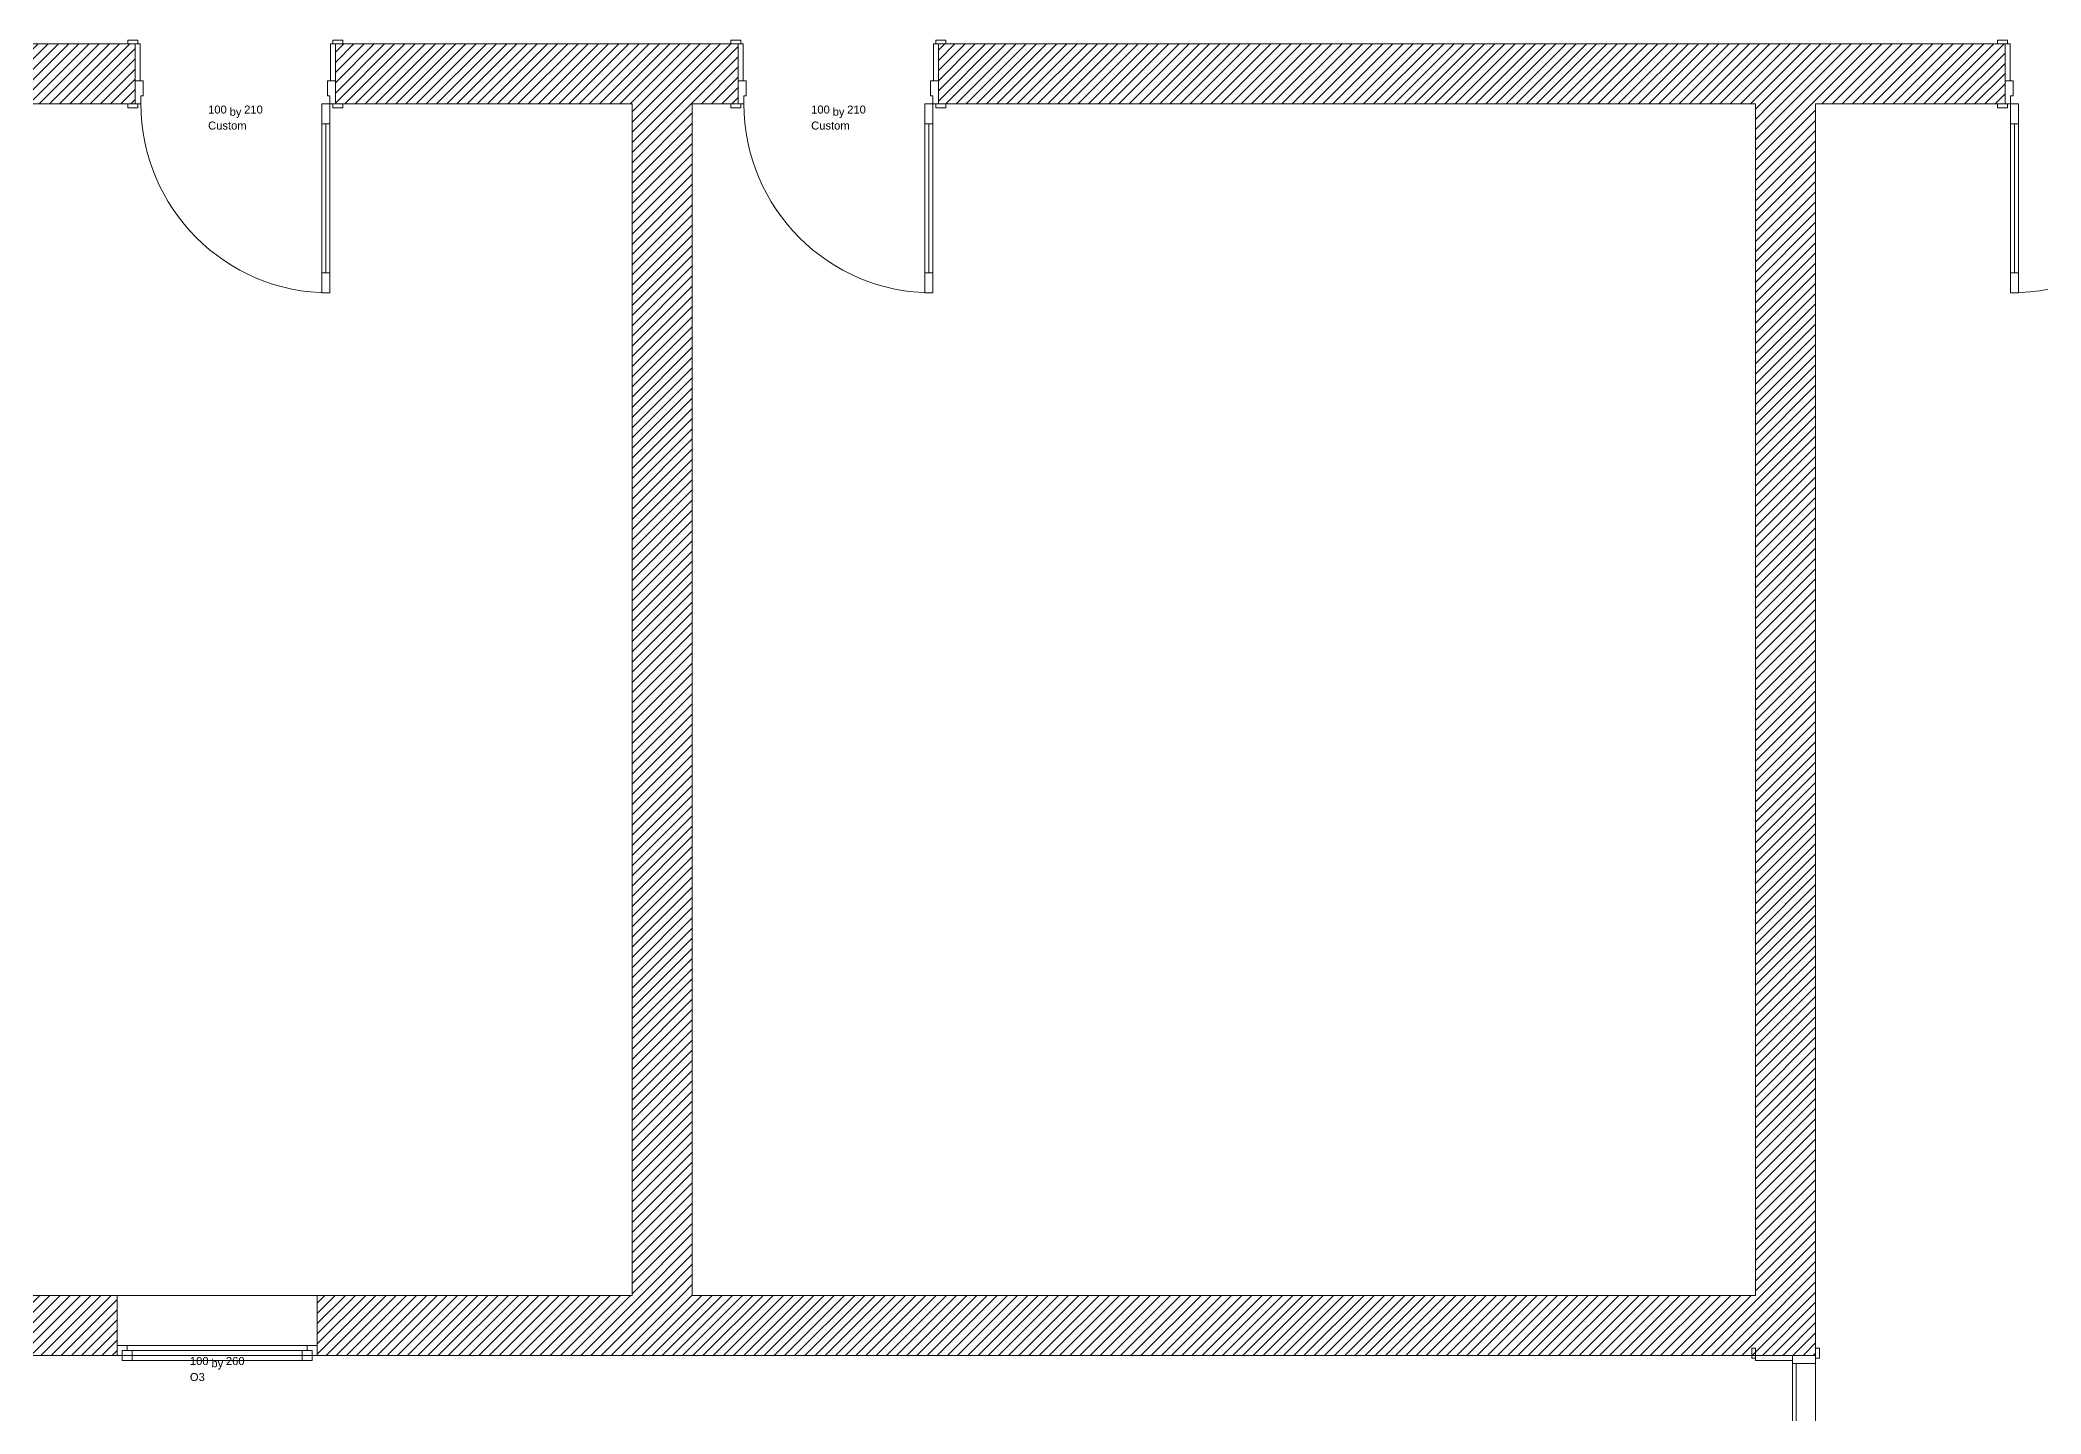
# Model space of a CAD drawing. Header units: millimetres. Extents: x -22335 to 45019, y -6963 to 25912.
# Drawn here: x 27024 to 37025, y 261 to 7127 of the extents above; entities that cross this region are included whole.
import ezdxf
from ezdxf.enums import TextEntityAlignment as Align

# ---------------------------------------------------------------- set-up
doc = ezdxf.new("R2010")
doc.units = ezdxf.units.MM
doc.header["$MEASUREMENT"] = 0
for name, color, linetype in [('A_KONS_zid zunanji', 7, 'Continuous'), ('Archicad Door Markers', 7, 'Continuous'), ('Archicad Doors', 7, 'Continuous'), ('Archicad Window Markers', 7, 'Continuous'), ('Archicad Windows', 7, 'Continuous')]:
    doc.layers.add(name, color=color, linetype=linetype)
for name, color, linetype, lineweight in [('A_KONS_zid zunanji_Pen_No__27', 7, 'Continuous', 20), ('Archicad Door Markers_Pen_No__7', 7, 'Continuous', 13), ('Archicad Doors_Pen_No__27', 7, 'Continuous', 20), ('Archicad Window Markers_Pen_No__7', 7, 'Continuous', 13), ('Archicad Windows_Pen_No__27', 7, 'Continuous', 20)]:
    doc.layers.add(name, color=color, linetype=linetype, lineweight=lineweight)
for name, color, linetype, lineweight, true_color in [('Archicad Doors_Pen_No__23', 7, 'Continuous', 20, 0xff6600), ('Archicad Doors_Pen_No__3', 7, 'Continuous', 13, 0xff6600), ('Archicad Windows_Pen_No__23', 7, 'Continuous', 20, 0xff6600), ('Archicad Windows_Pen_No__3', 7, 'Continuous', 13, 0xff6600)]:
    doc.layers.add(name, color=color, linetype=linetype, lineweight=lineweight, true_color=true_color)
doc.styles.add('GENERATED_STYLE_1', font='arial.ttf')
pattern_1 = [(45, (0, 0), (-25.455843, 25.455843), [])]

# ---------------------------------------------------------------- blocks, each defined once
blk = doc.blocks.new('Door 27_2')
at = {"layer": 'Archicad Doors_Pen_No__23', "color": 30, "linetype": 'Continuous', "lineweight": 20, "true_color": 0xff6600}
for p, q in [((-472, 0), (-500, 0)), ((-500, 0), (-500, -115)), ((-472, -40), (-472, 0)), ((500, 0), (472, 0)), ((472, 0), (472, -40)), ((500, -115), (500, 0)), ((-460, -40), (-472, -40)), ((-460, -115), (-460, -40)), ((472, -40), (460, -40)), ((460, -40), (460, -115)), ((-500, -115), (-460, -115)), ((460, -115), (500, -115))]:
    blk.add_line(p, q, dxfattribs=at)
at = {"layer": 'Archicad Doors_Pen_No__27', "color": 7, "linetype": 'Continuous', "lineweight": 20}
for p, q in [((-500, 0), (-537, 0)), ((-500, 0), (-537, 0)), ((-500, 0), (-500, -115)), ((-500, 0), (-500, -115)), ((500, 0), (500, -115)), ((500, 0), (500, -115)), ((500, 0), (537, 0)), ((500, 0), (537, 0)), ((-500, -115), (-500, -300)), ((-500, -115), (-500, -300)), ((500, -115), (500, -300)), ((500, -115), (500, -300)), ((-500, -300), (-537, -300)), ((-500, -300), (-537, -300)), ((500, -300), (537, -300)), ((500, -300), (537, -300))]:
    blk.add_line(p, q, dxfattribs=at)
at = {"layer": 'Archicad Doors_Pen_No__3', "color": 30, "linetype": 'Continuous', "lineweight": 13, "true_color": 0xff6600}
for p, q in [((432, 844), (432, 944)), ((432, 944), (472, 944)), ((472, 944), (472, 844)), ((472, 844), (432, 844)), ((452, 844), (452, 100)), ((-537, 0), (-537, 19)), ((-537, 19), (-487, 19)), ((-487, 0), (-537, 0)), ((-487, 19), (-487, 0)), ((432, 0), (432, 100)), ((432, 100), (472, 100)), ((472, 0), (432, 0)), ((472, 100), (472, 0)), ((487, 19), (537, 19)), ((487, 0), (487, 19)), ((537, 0), (487, 0)), ((537, 19), (537, 0)), ((-500, -300), (-500, -115)), ((-500, -115), (-475, -115)), ((-475, -115), (-475, -300)), ((475, -300), (475, -115)), ((475, -115), (500, -115)), ((500, -115), (500, -300)), ((-537, -319), (-537, -300)), ((-537, -300), (-487, -300)), ((-475, -300), (-500, -300)), ((-487, -300), (-487, -319)), ((500, -300), (475, -300)), ((487, -300), (537, -300)), ((487, -319), (487, -300)), ((537, -300), (537, -319)), ((-487, -319), (-537, -319)), ((537, -319), (487, -319))]:
    blk.add_line(p, q, dxfattribs=at)
at = {"layer": 'Archicad Doors_Pen_No__3', "color": 30, "linetype": 'Continuous', "lineweight": 13, "true_color": 0xff6600, "flags": 128}
for points in [[(452, 844), (452, 100), (432, 100), (432, 844)], [(472, 844), (472, 100), (452, 100), (452, 844)]]:
    blk.add_lwpolyline(points, close=True, dxfattribs=at)
at = {"layer": 'Archicad Doors_Pen_No__3', "color": 30, "linetype": 'Continuous', "lineweight": 13, "true_color": 0xff6600}
blk.add_arc((472, 0), 944, 90, 180, dxfattribs=at)
blk = doc.blocks.new('Basic Window-Door-Skylight Marker')
at = {"layer": 'Archicad Window Markers_Pen_No__7', "color": 7, "lineweight": 13, "style": 'GENERATED_STYLE_1'}
for tag, p in [('AC_WIDO_ID', (-157, 99)), ('AC_WIDO_A_SIZE', (-157, 20)), ('GS_Separator', (-23, 8)), ('AC_WIDO_B_SIZE', (65, 19))]:
    blk.add_attdef(tag, text='', height=40, dxfattribs=at).set_placement(p, align=Align.BOTTOM_LEFT)
blk = doc.blocks.new('Wall_20', base_point=(16419, 6808))
at = {"layer": 'A_KONS_zid zunanji', "linetype": 'Continuous', "lineweight": 0, "true_color": 0x000000}
h = blk.add_hatch(dxfattribs=at)
h.set_pattern_fill('Navadna_NF_Opeka', color=18, style=0, pattern_type=2)
h.set_pattern_definition(pattern_1)
h.paths.add_polyline_path([(25134, 6808), (27500, 6808), (27500, 7108), (25134, 7108)])
h = blk.add_hatch(dxfattribs=at)
h.set_pattern_fill('Navadna_NF_Opeka', color=18, style=0, pattern_type=2)
h.set_pattern_definition(pattern_1)
h.paths.add_polyline_path([(28500, 6808), (30514, 6808), (30514, 7108), (28500, 7108)])
h = blk.add_hatch(dxfattribs=at)
h.set_pattern_fill('Navadna_NF_Opeka', color=18, style=0, pattern_type=2)
h.set_pattern_definition(pattern_1)
h.paths.add_polyline_path([(31514, 6808), (36845, 6808), (36845, 7108), (31514, 7108)])
at = {"layer": 'A_KONS_zid zunanji_Pen_No__27', "color": 7, "linetype": 'Continuous', "lineweight": 20}
for p, q in [((27500, 7108), (27463, 7108)), ((27500, 6923), (27500, 7108)), ((28500, 7108), (28537, 7108)), ((28500, 6923), (28500, 7108)), ((30514, 7108), (30477, 7108)), ((30514, 6923), (30514, 7108)), ((31514, 7108), (31551, 7108)), ((31514, 6923), (31514, 7108)), ((36845, 7108), (36808, 7108)), ((36845, 6923), (36845, 7108)), ((27500, 6808), (27500, 6923)), ((28500, 6808), (28500, 6923)), ((30514, 6808), (30514, 6923)), ((31514, 6808), (31514, 6923)), ((36845, 6808), (36845, 6923)), ((27500, 6808), (27463, 6808)), ((28500, 6808), (28537, 6808)), ((30514, 6808), (30477, 6808)), ((31514, 6808), (31551, 6808)), ((36845, 6808), (36808, 6808))]:
    blk.add_line(p, q, dxfattribs=at)
at = {"layer": 'A_KONS_zid zunanji_Pen_No__27', "color": 7, "linetype": 'Continuous', "lineweight": 20, "flags": 128}
for points in [[(27500, 7108), (25134, 7108)], [(30514, 7108), (28500, 7108)], [(36845, 7108), (31514, 7108)], [(26290, 6808), (27500, 6808)], [(28500, 6808), (29984, 6808)], [(30284, 6808), (30514, 6808)], [(31514, 6808), (35598, 6808)], [(35898, 6808), (36845, 6808)]]:
    blk.add_lwpolyline(points, dxfattribs=at)
at = {"layer": 'Archicad Door Markers', "color": 161, "lineweight": 13, "true_color": 0x40a5ff}
ref = blk.add_blockref('Basic Window-Door-Skylight Marker', (28000, 7108), dxfattribs=at)
ref.add_attrib('AC_MarkerText_1', 'Custom', dxfattribs={"layer": 'Archicad Door Markers_Pen_No__7', "color": 7, "lineweight": 13, "height": 40, "style": 'GENERATED_STYLE_1'}).set_placement((27864, 6668), align=Align.BOTTOM_LEFT)
ref.add_attrib('GS_Separator', ' by ', dxfattribs={"layer": 'Archicad Door Markers_Pen_No__7', "color": 7, "lineweight": 13, "height": 40, "style": 'GENERATED_STYLE_1'}).set_placement((27956, 6737), align=Align.BOTTOM_LEFT)
ref.add_attrib('AC_WIDO_A_SIZE', '100', dxfattribs={"layer": 'Archicad Door Markers_Pen_No__7', "color": 7, "lineweight": 13, "height": 40, "style": 'GENERATED_STYLE_1'}).set_placement((27864, 6748), align=Align.BOTTOM_LEFT)
ref.add_attrib('AC_WIDO_B_SIZE', '210', dxfattribs={"layer": 'Archicad Door Markers_Pen_No__7', "color": 7, "lineweight": 13, "height": 40, "style": 'GENERATED_STYLE_1'}).set_placement((28044, 6748), align=Align.BOTTOM_LEFT)
ref = blk.add_blockref('Basic Window-Door-Skylight Marker', (31014, 7108), dxfattribs=at)
ref.add_attrib('AC_MarkerText_1', 'Custom', dxfattribs={"layer": 'Archicad Door Markers_Pen_No__7', "color": 7, "lineweight": 13, "height": 40, "style": 'GENERATED_STYLE_1'}).set_placement((30878, 6668), align=Align.BOTTOM_LEFT)
ref.add_attrib('GS_Separator', ' by ', dxfattribs={"layer": 'Archicad Door Markers_Pen_No__7', "color": 7, "lineweight": 13, "height": 40, "style": 'GENERATED_STYLE_1'}).set_placement((30970, 6737), align=Align.BOTTOM_LEFT)
ref.add_attrib('AC_WIDO_A_SIZE', '100', dxfattribs={"layer": 'Archicad Door Markers_Pen_No__7', "color": 7, "lineweight": 13, "height": 40, "style": 'GENERATED_STYLE_1'}).set_placement((30878, 6748), align=Align.BOTTOM_LEFT)
ref.add_attrib('AC_WIDO_B_SIZE', '210', dxfattribs={"layer": 'Archicad Door Markers_Pen_No__7', "color": 7, "lineweight": 13, "height": 40, "style": 'GENERATED_STYLE_1'}).set_placement((31058, 6748), align=Align.BOTTOM_LEFT)
at = {"layer": 'Archicad Doors', "color": 21, "linetype": 'Continuous', "lineweight": 0, "true_color": 0xff9955, "xscale": -1, "zscale": 1000, "rotation": 180}
for p in [(28000, 6808), (31014, 6808)]:
    blk.add_blockref('Door 27_2', p, dxfattribs=at)
at = {"layer": 'Archicad Doors', "color": 21, "linetype": 'Continuous', "lineweight": 0, "true_color": 0xff9955, "zscale": 1000, "rotation": 180}
blk.add_blockref('Door 27_2', (37345, 6808), dxfattribs=at)
blk = doc.blocks.new('Sliding Door with 2 Sidelights 27_2')
at = {"layer": 'Archicad Doors_Pen_No__23', "color": 30, "linetype": 'Continuous', "lineweight": 20, "true_color": 0xff6600}
for p, q in [((-3504, 0), (-3544, 0)), ((-3544, 0), (-3544, -115)), ((-3504, -115), (-3504, 0)), ((-908, 0), (-3504, 0)), ((-868, 0), (-908, 0)), ((-908, 0), (-908, -115)), ((-868, -115), (-868, 0)), ((672, 0), (632, 0)), ((632, 0), (632, -115)), ((672, -115), (672, 0)), ((3504, 0), (672, 0)), ((3544, 0), (3504, 0)), ((3504, 0), (3504, -115)), ((3544, -115), (3544, 0)), ((-3544, -115), (-3504, -115)), ((-908, -115), (-868, -115)), ((632, -115), (672, -115)), ((3504, -115), (3544, -115))]:
    blk.add_line(p, q, dxfattribs=at)
at = {"layer": 'Archicad Doors_Pen_No__23', "color": 30, "linetype": 'Continuous', "lineweight": 20, "true_color": 0xff6600, "flags": 128}
for points in [[(-908, -115), (-3504, -115), (-3504, 0), (-908, 0)], [(3504, 0), (672, 0), (672, -115), (3504, -115)]]:
    blk.add_lwpolyline(points, close=True, dxfattribs=at)
at = {"layer": 'Archicad Doors_Pen_No__27', "color": 7, "linetype": 'Continuous', "lineweight": 20}
for p, q in [((-3544, 0), (-3581, 0)), ((-3544, 0), (-3581, 0)), ((-3544, 0), (-3544, -115)), ((-3544, 0), (-3544, -115)), ((3544, 0), (3544, -115)), ((3544, 0), (3544, -115)), ((3544, 0), (3581, 0)), ((3544, 0), (3581, 0)), ((-3544, -115), (-3544, -300)), ((-3544, -115), (-3544, -300)), ((3544, -115), (3544, -300)), ((3544, -115), (3544, -300)), ((-3544, -300), (-3581, -300)), ((-3544, -300), (-3581, -300)), ((3544, -300), (3581, -300)), ((3544, -300), (3581, -300))]:
    blk.add_line(p, q, dxfattribs=at)
at = {"layer": 'Archicad Doors_Pen_No__3', "color": 30, "linetype": 'Continuous', "lineweight": 13, "true_color": 0xff6600}
for p, q in [((-3581, 0), (-3581, 19)), ((-3581, 19), (-3531, 19)), ((-3531, 0), (-3581, 0)), ((-3531, 19), (-3531, 0)), ((-118, 0), (-18, 0)), ((-118, -40), (-118, 0)), ((-18, 0), (-18, -40)), ((532, -40), (532, 0)), ((532, 0), (632, 0)), ((632, 0), (632, -40)), ((3531, 19), (3581, 19)), ((3531, 0), (3531, 19)), ((3581, 0), (3531, 0)), ((3581, 19), (3581, 0)), ((-3504, -97), (-908, -97)), ((-868, -40), (-768, -40)), ((-868, -80), (-868, -40)), ((-768, -80), (-868, -80)), ((-768, -40), (-768, -80)), ((-768, -60), (-218, -60)), ((-218, -80), (-218, -40)), ((-218, -40), (-118, -40)), ((-118, -80), (-218, -80)), ((-18, -40), (-118, -40)), ((-118, -40), (-118, -80)), ((-18, -20), (532, -20)), ((632, -40), (532, -40)), ((3504, -97), (672, -97)), ((-3544, -300), (-3544, -115)), ((-3544, -115), (-3519, -115)), ((-3519, -115), (-3519, -300)), ((3519, -300), (3519, -115)), ((3519, -115), (3544, -115)), ((3544, -115), (3544, -300)), ((-3581, -319), (-3581, -300)), ((-3581, -300), (-3531, -300)), ((-3519, -300), (-3544, -300)), ((-3531, -300), (-3531, -319)), ((3544, -300), (3519, -300)), ((3531, -300), (3581, -300)), ((3531, -319), (3531, -300)), ((3581, -300), (3581, -319)), ((-3531, -319), (-3581, -319)), ((3581, -319), (3531, -319))]:
    blk.add_line(p, q, dxfattribs=at)
at = {"layer": 'Archicad Doors_Pen_No__3', "color": 30, "linetype": 'Continuous', "lineweight": 13, "true_color": 0xff6600, "flags": 128}
for points in [[(-18, 0), (532, 0), (532, -20), (-18, -20)], [(-768, -40), (-218, -40), (-218, -60), (-768, -60)], [(-768, -60), (-218, -60), (-218, -80), (-768, -80)], [(-18, -20), (532, -20), (532, -40), (-18, -40)]]:
    blk.add_lwpolyline(points, close=True, dxfattribs=at)
blk = doc.blocks.new('Wall_23', base_point=(35598, -6834))
at = {"layer": 'A_KONS_zid zunanji', "linetype": 'Continuous', "lineweight": 0, "true_color": 0x000000}
h = blk.add_hatch(dxfattribs=at)
h.set_pattern_fill('Navadna_NF_Opeka', color=18, style=0, pattern_type=2)
h.set_pattern_definition(pattern_1)
h.paths.add_polyline_path([(35898, 6808), (35598, 6808), (35598, 554), (35898, 554)])
at = {"layer": 'A_KONS_zid zunanji_Pen_No__27', "color": 7, "linetype": 'Continuous', "lineweight": 20}
for p, q in [((35598, 554), (35598, 591)), ((35783, 554), (35598, 554)), ((35898, 554), (35783, 554)), ((35898, 554), (35898, 591)), ((35598, -6534), (35598, -6571)), ((35783, -6534), (35598, -6534)), ((35898, -6534), (35783, -6534)), ((35898, -6534), (35898, -6571))]:
    blk.add_line(p, q, dxfattribs=at)
at = {"layer": 'A_KONS_zid zunanji_Pen_No__27', "color": 7, "linetype": 'Continuous', "lineweight": 20, "flags": 128}
for points in [[(35598, 6808), (35598, 854)], [(35898, 554), (35898, 6808)], [(35598, -6534), (35598, -6834)]]:
    blk.add_lwpolyline(points, dxfattribs=at)
at = {"layer": 'Archicad Door Markers', "color": 161, "lineweight": 13, "true_color": 0x40a5ff}
ref = blk.add_blockref('Basic Window-Door-Skylight Marker', (35598, -2990), dxfattribs=dict(at, rotation=90))
ref.add_attrib('AC_MarkerText_1', 'Custom', dxfattribs={"layer": 'Archicad Door Markers_Pen_No__7', "color": 7, "lineweight": 13, "height": 40, "rotation": 90, "style": 'GENERATED_STYLE_1'}).set_placement((36052, -3135), align=Align.BOTTOM_LEFT)
ref.add_attrib('GS_Separator', ' by ', dxfattribs={"layer": 'Archicad Door Markers_Pen_No__7', "color": 7, "lineweight": 13, "height": 40, "rotation": 90, "style": 'GENERATED_STYLE_1'}).set_placement((35972, -3009), align=Align.BOTTOM_LEFT)
ref.add_attrib('AC_WIDO_A_SIZE', '708.8', dxfattribs={"layer": 'Archicad Door Markers_Pen_No__7', "color": 7, "lineweight": 13, "height": 40, "rotation": 90, "style": 'GENERATED_STYLE_1'}).set_placement((35972, -3135), align=Align.BOTTOM_LEFT)
ref.add_attrib('AC_WIDO_B_SIZE', '210', dxfattribs={"layer": 'Archicad Door Markers_Pen_No__7', "color": 7, "lineweight": 13, "height": 40, "rotation": 90, "style": 'GENERATED_STYLE_1'}).set_placement((35972, -2910), align=Align.BOTTOM_LEFT)
at = {"layer": 'Archicad Doors', "color": 21, "linetype": 'Continuous', "lineweight": 0, "true_color": 0xff9955, "xscale": -1, "zscale": 1000, "rotation": 270}
blk.add_blockref('Sliding Door with 2 Sidelights 27_2', (35898, -2990), dxfattribs=at)
blk = doc.blocks.new('Window 27_4')
at = {"layer": 'Archicad Windows_Pen_No__23', "color": 30, "linetype": 'Continuous', "lineweight": 20, "true_color": 0xff6600}
for p, q in [((-500, 0), (-475, 0)), ((-475, 25), (-425, 25)), ((-475, -25), (-475, 25)), ((-475, 0), (-475, -25)), ((-425, 25), (-425, -25)), ((-425, 25), (425, 25)), ((-425, 0), (425, 0)), ((425, -25), (425, 25)), ((425, 25), (475, 25)), ((475, 25), (475, -25)), ((475, -25), (475, 0)), ((475, 0), (500, 0)), ((-450, -50), (-500, -50)), ((-475, -25), (-450, -25)), ((-425, -25), (-475, -25)), ((-450, -25), (-450, -50)), ((425, -25), (-425, -25)), ((475, -25), (425, -25)), ((450, -50), (450, -25)), ((450, -25), (475, -25)), ((500, -50), (450, -50))]:
    blk.add_line(p, q, dxfattribs=at)
at = {"layer": 'Archicad Windows_Pen_No__27', "color": 7, "linetype": 'Continuous', "lineweight": 20}
for p, q in [((-500, 0), (-500, -50)), ((-500, 0), (-500, -50)), ((500, 0), (500, -50)), ((500, 0), (500, -50)), ((-500, -50), (-500, -300)), ((500, -50), (500, -300))]:
    blk.add_line(p, q, dxfattribs=at)
at = {"layer": 'Archicad Windows_Pen_No__3', "color": 30, "linetype": 'Continuous', "lineweight": 13, "true_color": 0xff6600}
for p, q in [((-500, 0), (500, 0)), ((-425, 25), (425, 25)), ((450, -50), (-450, -50)), ((-500, -300), (500, -300))]:
    blk.add_line(p, q, dxfattribs=at)
blk = doc.blocks.new('Wall_24', base_point=(26290, 554))
at = {"layer": 'A_KONS_zid zunanji', "linetype": 'Continuous', "lineweight": 0, "true_color": 0x000000}
h = blk.add_hatch(dxfattribs=at)
h.set_pattern_fill('Navadna_NF_Opeka', color=18, style=0, pattern_type=2)
h.set_pattern_definition(pattern_1)
h.paths.add_polyline_path([(26290, 554), (27409, 554), (27409, 854), (26290, 854)])
h = blk.add_hatch(dxfattribs=at)
h.set_pattern_fill('Navadna_NF_Opeka', color=18, style=0, pattern_type=2)
h.set_pattern_definition(pattern_1)
h.paths.add_polyline_path([(28409, 554), (35598, 554), (35598, 854), (28409, 854)])
at = {"layer": 'A_KONS_zid zunanji_Pen_No__27', "color": 7, "linetype": 'Continuous', "lineweight": 20}
for p, q in [((27409, 604), (27409, 854)), ((28409, 604), (28409, 854)), ((27409, 554), (27409, 604)), ((28409, 554), (28409, 604))]:
    blk.add_line(p, q, dxfattribs=at)
at = {"layer": 'A_KONS_zid zunanji_Pen_No__27', "color": 7, "linetype": 'Continuous', "lineweight": 20, "flags": 128}
for points in [[(27409, 854), (26290, 854)], [(29984, 854), (28409, 854)], [(35598, 854), (30284, 854)], [(26290, 554), (27409, 554)], [(28409, 554), (35598, 554)]]:
    blk.add_lwpolyline(points, dxfattribs=at)
at = {"layer": 'Archicad Window Markers', "color": 161, "lineweight": 13, "true_color": 0x40a5ff}
ref = blk.add_blockref('Basic Window-Door-Skylight Marker', (27909, 854), dxfattribs=at)
ref.add_attrib('GS_Separator', ' by ', dxfattribs={"layer": 'Archicad Window Markers_Pen_No__7', "color": 7, "lineweight": 13, "height": 40, "style": 'GENERATED_STYLE_1'}).set_placement((27865, 483), align=Align.BOTTOM_LEFT)
ref.add_attrib('AC_WIDO_ID', 'O3', dxfattribs={"layer": 'Archicad Window Markers_Pen_No__7', "color": 7, "lineweight": 13, "height": 40, "style": 'GENERATED_STYLE_1'}).set_placement((27773, 414), align=Align.BOTTOM_LEFT)
ref.add_attrib('AC_WIDO_A_SIZE', '100', dxfattribs={"layer": 'Archicad Window Markers_Pen_No__7', "color": 7, "lineweight": 13, "height": 40, "style": 'GENERATED_STYLE_1'}).set_placement((27773, 494), align=Align.BOTTOM_LEFT)
ref.add_attrib('AC_WIDO_B_SIZE', '260', dxfattribs={"layer": 'Archicad Window Markers_Pen_No__7', "color": 7, "lineweight": 13, "height": 40, "style": 'GENERATED_STYLE_1'}).set_placement((27953, 494), align=Align.BOTTOM_LEFT)
at = {"layer": 'Archicad Windows', "color": 21, "linetype": 'Continuous', "lineweight": 0, "true_color": 0xff9955, "zscale": 1000, "rotation": 180}
blk.add_blockref('Window 27_4', (27909, 554), dxfattribs=at)
blk = doc.blocks.new('Wall_25', base_point=(30284, 554))
at = {"layer": 'A_KONS_zid zunanji', "linetype": 'Continuous', "lineweight": 0, "true_color": 0x000000}
h = blk.add_hatch(dxfattribs=at)
h.set_pattern_fill('Navadna_NF_Opeka', color=18, style=0, pattern_type=2)
h.set_pattern_definition(pattern_1)
h.paths.add_polyline_path([(30284, 854), (30284, 6808), (29984, 6808), (29984, 854)])
at = {"layer": 'A_KONS_zid zunanji_Pen_No__27', "color": 7, "linetype": 'Continuous', "lineweight": 20, "flags": 128}
for points in [[(29984, 6808), (29984, 854)], [(30284, 854), (30284, 6808)]]:
    blk.add_lwpolyline(points, dxfattribs=at)

msp = doc.modelspace()

# ---------------------------------------------------------------- block references
at = {"layer": 'A_KONS_zid zunanji', "color": 7, "lineweight": 20}
for name, p in [('Wall_20', (16419, 6808)), ('Wall_25', (30284, 554)), ('Wall_23', (35598, -6834)), ('Wall_24', (26290, 554))]:
    msp.add_blockref(name, p, dxfattribs=at)

doc.saveas('drawing.dxf')
